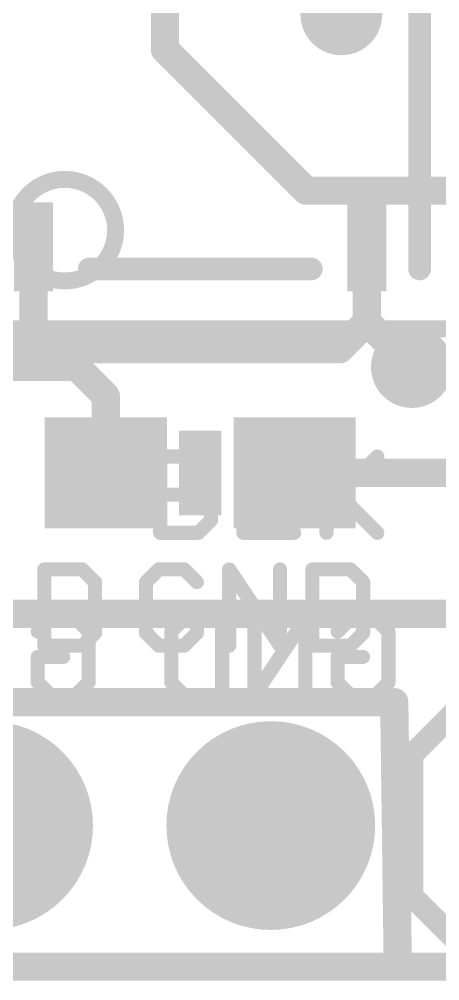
# Model space of a CAD drawing. Extents: x -0.5 to 61.7, y -0.1 to 16.6.
# Drawn here: x 28.85 to 32.64, y -0.13 to 8.53 of the extents above; entities that cross this region are included whole.
import ezdxf

# ---------------------------------------------------------------- set-up
doc = ezdxf.new("R2010")
doc.units = 0
for name, color, linetype in [('1', 12, 'CONTINUOUS'), ('16', 132, 'CONTINUOUS'), ('17', 110, 'CONTINUOUS'), ('18', 110, 'CONTINUOUS'), ('20', 53, 'CONTINUOUS'), ('21', 41, 'CONTINUOUS'), ('22', 40, 'CONTINUOUS')]:
    doc.layers.add(name, color=color, linetype=linetype)

# ---------------------------------------------------------------- blocks, each defined once
blk = doc.blocks.new('ROUNDP')
at = {"const_width": 0.5}
blk.add_lwpolyline([(0, -0.25, 1), (0, 0.25, 1), (0, -0.25)], format="xyb", dxfattribs=at)
blk = doc.blocks.new('RECT')
blk.add_solid([(-0.5, -0.5), (0.5, -0.5), (-0.5, 0.5), (0.5, 0.5)])
blk = doc.blocks.new('ROUNDV')
at = {"const_width": 0.5}
blk.add_lwpolyline([(0, -0.25, 1), (0, 0.25, 1), (0, -0.25)], format="xyb", dxfattribs=at)

msp = doc.modelspace()

# ---------------------------------------------------------------- linework, layer by layer
at = {"layer": '1', "const_width": 0.254}
for points in [[(28.98, 6.48), (28.98, 5.6275)], [(31.98, 6.48), (31.98, 5.8025)], [(31.7338, 5.5563), (31.98, 5.8025)], [(31.98, 5.8025), (32.385, 5.3975)], [(28.98, 5.6275), (29.0513, 5.5563)], [(28.4163, 5.5563), (29.0513, 5.5563)], [(29.0513, 5.5563), (31.7338, 5.5563)], [(40.64, 5.3975), (32.385, 5.3975)], [(28.575, 3.175), (32.8612, 3.175)], [(4.445, 0), (56.515, 0)]]:
    msp.add_lwpolyline(points, dxfattribs=at)
at = {"layer": '1', "const_width": 0.127}
for points in [[(29.0435, 6.48, 1), (28.9165, 6.48)], [(32.0435, 6.48, 1), (31.9165, 6.48)], [(32.0249, 5.8474, 1), (31.9351, 5.7576)], [(32.0249, 5.7576, 1), (31.9351, 5.8474)], [(31.9165, 5.8025, 1), (32.0435, 5.8025)], [(29.0249, 5.6724, 1), (28.9351, 5.5826)], [(28.9165, 5.6275, 1), (29.0435, 5.6275)], [(29.0513, 5.6198, 1), (29.0513, 5.4928)], [(29.0063, 5.5113, 1), (29.0962, 5.6012)], [(29.0513, 5.4928, 1), (29.0513, 5.6198)], [(31.6888, 5.6012, 1), (31.7787, 5.5113)], [(31.7338, 5.4928, 1), (31.7338, 5.6198)], [(32.385, 5.461, 1), (32.385, 5.334)], [(32.3401, 5.3526, 1), (32.4299, 5.4424)]]:
    msp.add_lwpolyline(points, format="xyb", dxfattribs=at)
at = {"layer": '16', "const_width": 0.254}
for points in [[(30.1625, 12.065), (30.1625, 8.255)], [(30.1625, 8.255), (31.4325, 6.985)], [(33.3678, 6.985), (31.4325, 6.985)], [(29.3688, 5.3975), (27.4638, 5.3975)], [(29.63, 5.1363), (29.3688, 5.3975)], [(32.385, 5.3975), (33.02, 5.3975)], [(29.63, 4.445), (29.63, 5.1363)], [(31.33, 4.445), (34.29, 4.445)], [(56.515, 0), (4.445, 0)]]:
    msp.add_lwpolyline(points, dxfattribs=at)
at = {"layer": '16', "const_width": 0.127}
for points in [[(30.2074, 8.2999, 1), (30.1176, 8.2101)], [(30.099, 8.255, 1), (30.226, 8.255)], [(31.4325, 7.0485, 1), (31.4325, 6.9215)], [(31.3876, 6.9401, 1), (31.4774, 7.0299)], [(29.4137, 5.4424, 1), (29.3238, 5.3526)], [(29.3688, 5.334, 1), (29.3688, 5.461)], [(32.385, 5.461, 1), (32.385, 5.334)], [(29.6935, 5.1363, 1), (29.5665, 5.1363)], [(29.5851, 5.0913, 1), (29.6749, 5.1812)], [(29.5665, 4.445, 1), (29.6935, 4.445)], [(31.33, 4.5085, 1), (31.33, 4.3815)]]:
    msp.add_lwpolyline(points, format="xyb", dxfattribs=at)
at = {"layer": '20', "const_width": 0.2032}
msp.add_lwpolyline([(8.0962, 0), (53.1813, 0)], dxfattribs=at)
at = {"layer": '21'}
for points, const_width in [([(32.455, 6.28), (32.455, 10.23)], 0.2032), ([(29.48, 6.28), (31.48, 6.28)], 0.2032), ([(30.1194, 3.9053), (30.1194, 4.5916)], 0.127), ([(30.1194, 4.5916), (30.4626, 4.5916)], 0.127), ([(30.4626, 4.5916), (30.577, 4.4772)], 0.127), ([(30.8678, 4.5916), (30.8678, 3.9053)], 0.127), ([(31.6162, 4.5916), (31.6162, 3.9053)], 0.127), ([(31.6162, 4.134), (32.0738, 4.5916)], 0.127), ([(30.577, 4.4772), (30.577, 4.3628)], 0.127), ([(30.577, 4.3628), (30.4626, 4.2484)], 0.127), ([(30.1194, 4.2484), (30.4626, 4.2484)], 0.127), ([(30.4626, 4.2484), (30.577, 4.134)], 0.127), ([(31.7306, 4.2484), (32.0738, 3.9053)], 0.127), ([(30.577, 4.134), (30.577, 4.0196)], 0.127), ([(30.577, 4.0196), (30.4626, 3.9053)], 0.127), ([(30.4626, 3.9053), (30.1194, 3.9053)], 0.127), ([(30.8678, 3.9053), (31.3254, 3.9053)], 0.127), ([(29.0762, 3.5756), (29.0762, 2.8893)], 0.127), ([(29.4194, 3.5756), (29.0762, 3.5756)], 0.127), ([(29.5338, 3.4612), (29.4194, 3.5756)], 0.127), ([(30.1068, 3.5756), (29.9924, 3.4612)], 0.127), ([(30.3356, 3.5756), (30.1068, 3.5756)], 0.127), ([(30.45, 3.4612), (30.3356, 3.5756)], 0.127), ([(30.7408, 2.8893), (30.7408, 3.5756)], 0.127), ([(30.7408, 3.5756), (31.1984, 2.8893)], 0.127), ([(31.1984, 2.8893), (31.1984, 3.5756)], 0.127), ([(31.4892, 3.5756), (31.4892, 2.8893)], 0.127), ([(31.8324, 3.5756), (31.4892, 3.5756)], 0.127), ([(31.9468, 3.4612), (31.8324, 3.5756)], 0.127), ([(29.5338, 3.0036), (29.5338, 3.4612)], 0.127), ([(29.9924, 3.4612), (29.9924, 3.0036)], 0.127), ([(31.9468, 3.0036), (31.9468, 3.4612)], 0.127), ([(30.45, 3.2324), (30.2212, 3.2324)], 0.127), ([(30.45, 3.0036), (30.45, 3.2324)], 0.127), ([(29.4194, 2.8893), (29.5338, 3.0036)], 0.127), ([(29.9924, 3.0036), (30.1068, 2.8893)], 0.127), ([(30.3356, 2.8893), (30.45, 3.0036)], 0.127), ([(31.8324, 2.8893), (31.9468, 3.0036)], 0.127), ([(29.0762, 2.8893), (29.4194, 2.8893)], 0.127), ([(30.1068, 2.8893), (30.3356, 2.8893)], 0.127), ([(31.4892, 2.8893), (31.8324, 2.8893)], 0.127), ([(33.02, 2.54), (32.385, 1.905)], 0.2032), ([(16.9863, 2.3813), (32.2263, 2.3813)], 0.254), ([(32.2263, 2.3813), (32.258, 0)], 0.254), ([(32.385, 1.905), (32.385, 0.635)], 0.2032), ([(32.385, 0.635), (33.02, 0)], 0.2032)]:
    msp.add_lwpolyline(points, dxfattribs=dict(at, const_width=const_width))
for points, const_width in [([(29.48, 6.3308, 1), (29.48, 6.2292)], 0.1016), ([(31.48, 6.2292, 1), (31.48, 6.3308)], 0.1016), ([(32.4042, 6.28, 1), (32.5058, 6.28)], 0.1016), ([(30.1511, 4.5916, 1), (30.0876, 4.5916)], 0.0635), ([(30.1194, 4.6234, 1), (30.1194, 4.5599)], 0.0635), ([(30.485, 4.6141, 1), (30.4401, 4.5692)], 0.0635), ([(30.4626, 4.5599, 1), (30.4626, 4.6234)], 0.0635), ([(30.8995, 4.5916, 1), (30.836, 4.5916)], 0.0635), ([(31.648, 4.5916, 1), (31.5845, 4.5916)], 0.0635), ([(32.0963, 4.5692, 1), (32.0513, 4.6141)], 0.0635), ([(30.6087, 4.4772, 1), (30.5452, 4.4772)], 0.0635), ([(30.5545, 4.4548, 1), (30.5994, 4.4997)], 0.0635), ([(30.5994, 4.3404, 1), (30.5545, 4.3853)], 0.0635), ([(30.5452, 4.3628, 1), (30.6087, 4.3628)], 0.0635), ([(30.1194, 4.2802, 1), (30.1194, 4.2167)], 0.0635), ([(30.485, 4.2709, 1), (30.4401, 4.226)], 0.0635), ([(30.4401, 4.2709, 1), (30.485, 4.226)], 0.0635), ([(30.4626, 4.2167, 1), (30.4626, 4.2802)], 0.0635), ([(31.7531, 4.2709, 1), (31.7082, 4.226)], 0.0635), ([(30.6087, 4.134, 1), (30.5452, 4.134)], 0.0635), ([(30.5545, 4.1116, 1), (30.5994, 4.1565)], 0.0635), ([(31.5938, 4.1565, 1), (31.6387, 4.1116)], 0.0635), ([(30.5994, 3.9972, 1), (30.5545, 4.0421)], 0.0635), ([(30.5452, 4.0196, 1), (30.6087, 4.0196)], 0.0635), ([(30.0876, 3.9053, 1), (30.1511, 3.9053)], 0.0635), ([(30.1194, 3.937, 1), (30.1194, 3.8735)], 0.0635), ([(30.4401, 3.9277, 1), (30.485, 3.8828)], 0.0635), ([(30.4626, 3.8735, 1), (30.4626, 3.937)], 0.0635), ([(30.836, 3.9053, 1), (30.8995, 3.9053)], 0.0635), ([(30.8678, 3.937, 1), (30.8678, 3.8735)], 0.0635), ([(31.3254, 3.8735, 1), (31.3254, 3.937)], 0.0635), ([(31.5845, 3.9053, 1), (31.648, 3.9053)], 0.0635), ([(32.0513, 3.8828, 1), (32.0963, 3.9277)], 0.0635), ([(29.0762, 3.6074, 1), (29.0762, 3.5439)], 0.0635), ([(29.108, 3.5756, 1), (29.0445, 3.5756)], 0.0635), ([(29.4419, 3.5981, 1), (29.3969, 3.5532)], 0.0635), ([(29.4194, 3.5439, 1), (29.4194, 3.6074)], 0.0635), ([(30.1068, 3.6074, 1), (30.1068, 3.5439)], 0.0635), ([(30.1292, 3.5532, 1), (30.0843, 3.5981)], 0.0635), ([(30.358, 3.5981, 1), (30.3131, 3.5532)], 0.0635), ([(30.3356, 3.5439, 1), (30.3356, 3.6074)], 0.0635), ([(30.7725, 3.5756, 1), (30.709, 3.5756)], 0.0635), ([(30.7672, 3.5932, 1), (30.7144, 3.558)], 0.0635), ([(31.2301, 3.5756, 1), (31.1666, 3.5756)], 0.0635), ([(31.4892, 3.6074, 1), (31.4892, 3.5439)], 0.0635), ([(31.521, 3.5756, 1), (31.4575, 3.5756)], 0.0635), ([(31.8549, 3.5981, 1), (31.8099, 3.5532)], 0.0635), ([(31.8324, 3.5439, 1), (31.8324, 3.6074)], 0.0635), ([(29.5656, 3.4612, 1), (29.5021, 3.4612)], 0.0635), ([(29.5113, 3.4388, 1), (29.5563, 3.4837)], 0.0635), ([(30.0241, 3.4612, 1), (29.9606, 3.4612)], 0.0635), ([(29.9699, 3.4837, 1), (30.0148, 3.4388)], 0.0635), ([(30.4275, 3.4388, 1), (30.4724, 3.4837)], 0.0635), ([(31.9786, 3.4612, 1), (31.9151, 3.4612)], 0.0635), ([(31.9243, 3.4388, 1), (31.9693, 3.4837)], 0.0635), ([(30.2212, 3.2642, 1), (30.2212, 3.2007)], 0.0635), ([(30.4817, 3.2324, 1), (30.4182, 3.2324)], 0.0635), ([(30.45, 3.2007, 1), (30.45, 3.2642)], 0.0635), ([(29.5021, 3.0036, 1), (29.5656, 3.0036)], 0.0635), ([(29.5563, 2.9812, 1), (29.5113, 3.0261)], 0.0635), ([(30.0148, 3.0261, 1), (29.9699, 2.9812)], 0.0635), ([(29.9606, 3.0036, 1), (30.0241, 3.0036)], 0.0635), ([(30.4182, 3.0036, 1), (30.4817, 3.0036)], 0.0635), ([(30.4724, 2.9812, 1), (30.4275, 3.0261)], 0.0635), ([(31.9151, 3.0036, 1), (31.9786, 3.0036)], 0.0635), ([(31.9693, 2.9812, 1), (31.9243, 3.0261)], 0.0635), ([(29.0762, 2.921, 1), (29.0762, 2.8575)], 0.0635), ([(29.3969, 2.9117, 1), (29.4419, 2.8668)], 0.0635), ([(29.4194, 2.8575, 1), (29.4194, 2.921)], 0.0635), ([(30.1068, 2.921, 1), (30.1068, 2.8575)], 0.0635), ([(30.0843, 2.8668, 1), (30.1292, 2.9117)], 0.0635), ([(30.3131, 2.9117, 1), (30.358, 2.8668)], 0.0635), ([(30.3356, 2.8575, 1), (30.3356, 2.921)], 0.0635), ([(31.4892, 2.921, 1), (31.4892, 2.8575)], 0.0635), ([(31.8099, 2.9117, 1), (31.8549, 2.8668)], 0.0635), ([(31.8324, 2.8575, 1), (31.8324, 2.921)], 0.0635), ([(29.0445, 2.8893, 1), (29.108, 2.8893)], 0.0635), ([(30.709, 2.8893, 1), (30.7725, 2.8893)], 0.0635), ([(31.1666, 2.8893, 1), (31.2301, 2.8893)], 0.0635), ([(31.172, 2.8716, 1), (31.2248, 2.9069)], 0.0635), ([(31.4575, 2.8893, 1), (31.521, 2.8893)], 0.0635), ([(32.2897, 2.3821, 1), (32.1628, 2.3804)], 0.127), ([(32.2263, 2.3178, 1), (32.2263, 2.4447)], 0.127), ([(32.4358, 1.905, 1), (32.3342, 1.905)], 0.1016), ([(32.3491, 1.9409, 1), (32.4209, 1.8691)], 0.1016), ([(32.4209, 0.6709, 1), (32.3491, 0.5991)], 0.1016), ([(32.3342, 0.635, 1), (32.4358, 0.635)], 0.1016), ([(32.1945, -0.0008, 1), (32.3215, 0.0008)], 0.127)]:
    msp.add_lwpolyline(points, format="xyb", dxfattribs=dict(at, const_width=const_width))
at = {"layer": '22'}
for points, const_width in [([(29.2608, 6.1722, 1), (29.2608, 7.0866, 1), (29.2608, 6.1722)], 0.1524), ([(29.1322, 3.1629, 1), (29.1322, 3.0994)], 0.0635), ([(29.1546, 3.1087, 1), (29.1097, 3.1536)], 0.0635), ([(29.3834, 3.1536, 1), (29.3385, 3.1087)], 0.0635), ([(29.361, 3.0994, 1), (29.361, 3.1629)], 0.0635), ([(30.3341, 3.1629, 1), (30.3341, 3.0994)], 0.0635), ([(30.3566, 3.1087, 1), (30.3116, 3.1536)], 0.0635), ([(30.709, 3.1311, 1), (30.6455, 3.1311)], 0.0635), ([(30.6773, 3.0994, 1), (30.6773, 3.1629)], 0.0635), ([(30.9999, 3.1311, 1), (30.9364, 3.1311)], 0.0635), ([(31.4575, 3.1311, 1), (31.394, 3.1311)], 0.0635), ([(31.4521, 3.1135, 1), (31.3993, 3.1487)], 0.0635), ([(31.8309, 3.1629, 1), (31.8309, 3.0994)], 0.0635), ([(31.8534, 3.1087, 1), (31.8085, 3.1536)], 0.0635), ([(32.0822, 3.1536, 1), (32.0373, 3.1087)], 0.0635), ([(32.0597, 3.0994, 1), (32.0597, 3.1629)], 0.0635), ([(28.9953, 3.0392, 1), (29.0402, 2.9943)], 0.0635), ([(29.5071, 3.0167, 1), (29.4436, 3.0167)], 0.0635), ([(29.4529, 2.9943, 1), (29.4978, 3.0392)], 0.0635), ([(30.2515, 3.0167, 1), (30.188, 3.0167)], 0.0635), ([(30.1972, 3.0392, 1), (30.2422, 2.9943)], 0.0635), ([(31.6941, 3.0392, 1), (31.739, 2.9943)], 0.0635), ([(32.2059, 3.0167, 1), (32.1424, 3.0167)], 0.0635), ([(32.1517, 2.9943, 1), (32.1966, 3.0392)], 0.0635), ([(29.0178, 2.8197, 1), (29.0178, 2.7562)], 0.0635), ([(29.0495, 2.7879, 1), (28.986, 2.7879)], 0.0635), ([(29.2466, 2.7562, 1), (29.2466, 2.8197)], 0.0635), ([(31.7165, 2.8197, 1), (31.7165, 2.7562)], 0.0635), ([(31.7483, 2.7879, 1), (31.6848, 2.7879)], 0.0635), ([(31.9453, 2.7562, 1), (31.9453, 2.8197)], 0.0635), ([(29.0402, 2.5816, 1), (28.9953, 2.5367)], 0.0635), ([(29.4978, 2.5367, 1), (29.4529, 2.5816)], 0.0635), ([(30.2422, 2.5816, 1), (30.1972, 2.5367)], 0.0635), ([(31.739, 2.5816, 1), (31.6941, 2.5367)], 0.0635), ([(32.1966, 2.5367, 1), (32.1517, 2.5816)], 0.0635), ([(28.986, 2.5591, 1), (29.0495, 2.5591)], 0.0635), ([(29.4436, 2.5591, 1), (29.5071, 2.5591)], 0.0635), ([(30.188, 2.5591, 1), (30.2515, 2.5591)], 0.0635), ([(31.6848, 2.5591, 1), (31.7483, 2.5591)], 0.0635), ([(32.1424, 2.5591, 1), (32.2059, 2.5591)], 0.0635), ([(29.1322, 2.4765, 1), (29.1322, 2.413)], 0.0635), ([(29.1097, 2.4223, 1), (29.1546, 2.4672)], 0.0635), ([(29.3385, 2.4672, 1), (29.3834, 2.4223)], 0.0635), ([(29.361, 2.413, 1), (29.361, 2.4765)], 0.0635), ([(30.3341, 2.4765, 1), (30.3341, 2.413)], 0.0635), ([(30.3116, 2.4223, 1), (30.3566, 2.4672)], 0.0635), ([(30.6455, 2.4447, 1), (30.709, 2.4447)], 0.0635), ([(30.6773, 2.413, 1), (30.6773, 2.4765)], 0.0635), ([(30.9417, 2.4624, 1), (30.9945, 2.4271)], 0.0635), ([(30.9364, 2.4447, 1), (30.9999, 2.4447)], 0.0635), ([(31.394, 2.4447, 1), (31.4575, 2.4447)], 0.0635), ([(31.8309, 2.4765, 1), (31.8309, 2.413)], 0.0635), ([(31.8085, 2.4223, 1), (31.8534, 2.4672)], 0.0635), ([(32.0373, 2.4672, 1), (32.0822, 2.4223)], 0.0635), ([(32.0597, 2.413, 1), (32.0597, 2.4765)], 0.0635)]:
    msp.add_lwpolyline(points, format="xyb", dxfattribs=dict(at, const_width=const_width))
for points, const_width in [([(28.1972, 5.7404), (32.7628, 5.7404)], 0.1524), ([(29.0178, 3.0167), (29.1322, 3.1311)], 0.127), ([(29.1322, 3.1311), (29.361, 3.1311)], 0.127), ([(29.361, 3.1311), (29.4754, 3.0167)], 0.127), ([(30.2197, 3.0167), (30.3341, 3.1311)], 0.127), ([(30.3341, 3.1311), (30.6773, 3.1311)], 0.127), ([(30.6773, 3.1311), (30.6773, 2.4447)], 0.127), ([(31.4257, 3.1311), (30.9681, 2.4447)], 0.127), ([(30.9681, 2.4447), (30.9681, 3.1311)], 0.127), ([(31.4257, 2.4447), (31.4257, 3.1311)], 0.127), ([(31.7165, 3.0167), (31.8309, 3.1311)], 0.127), ([(31.8309, 3.1311), (32.0597, 3.1311)], 0.127), ([(32.0597, 3.1311), (32.1741, 3.0167)], 0.127), ([(29.4754, 3.0167), (29.4754, 2.5591)], 0.127), ([(30.2197, 2.5591), (30.2197, 3.0167)], 0.127), ([(32.1741, 3.0167), (32.1741, 2.5591)], 0.127), ([(29.0178, 2.5591), (29.0178, 2.7879)], 0.127), ([(29.0178, 2.7879), (29.2466, 2.7879)], 0.127), ([(31.7165, 2.5591), (31.7165, 2.7879)], 0.127), ([(31.7165, 2.7879), (31.9453, 2.7879)], 0.127), ([(29.1322, 2.4447), (29.0178, 2.5591)], 0.127), ([(29.4754, 2.5591), (29.361, 2.4447)], 0.127), ([(30.3341, 2.4447), (30.2197, 2.5591)], 0.127), ([(31.8309, 2.4447), (31.7165, 2.5591)], 0.127), ([(32.1741, 2.5591), (32.0597, 2.4447)], 0.127), ([(29.361, 2.4447), (29.1322, 2.4447)], 0.127), ([(30.6773, 2.4447), (30.3341, 2.4447)], 0.127), ([(32.0597, 2.4447), (31.8309, 2.4447)], 0.127)]:
    msp.add_lwpolyline(points, dxfattribs=dict(at, const_width=const_width))

# ---------------------------------------------------------------- block references
at = {"layer": '1', "xscale": 0.8, "yscale": 0.35, "rotation": 270}
for p in [(28.98, 6.48), (31.98, 6.48)]:
    msp.add_blockref('RECT', p, dxfattribs=at)
at = {"layer": '16', "xscale": 1.1, "rotation": 180}
for p in [(29.63, 4.445), (31.33, 4.445)]:
    msp.add_blockref('RECT', p, dxfattribs=at)
at = {"layer": '17', "xscale": 1.8796, "yscale": 1.8796, "rotation": 90}
for p in [(28.575, 1.27), (28.575, 1.27), (31.115, 1.27), (31.115, 1.27)]:
    msp.add_blockref('ROUNDP', p, dxfattribs=at)
at = {"layer": '18', "xscale": 0.7366, "yscale": 0.7366}
for p in [(31.75, 8.5725), (31.75, 8.5725), (32.385, 5.3975), (32.385, 5.3975)]:
    msp.add_blockref('ROUNDV', p, dxfattribs=at)
at = {"layer": '22', "xscale": 0.381, "yscale": 0.762, "rotation": 180}
msp.add_blockref('RECT', (30.48, 4.445), dxfattribs=at)

doc.saveas('drawing.dxf')
